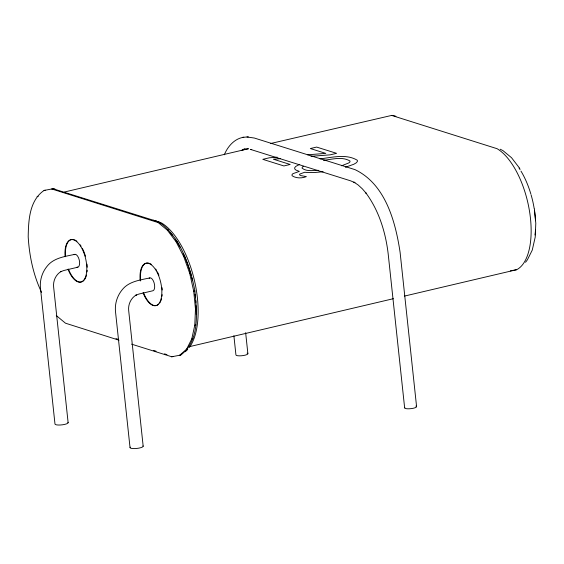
<?xml version="1.0" encoding="UTF-8"?>
<svg xmlns="http://www.w3.org/2000/svg" width="564" height="564" viewBox="0 0 564 564"><rect width="100%" height="100%" fill="white"/><g stroke="black" fill="none" stroke-linecap="round" stroke-linejoin="round"><path stroke-width="0.85" d="M152.174 220.489L153.316 220.214C164.258 222.865 170.962 232.953 177.223 241.505C186.198 256.747 191.76 273.66 194.883 291.017C196.977 312.181 200.079 340.621 180.755 355.052L179.613 355.32L186.585 349.215L191.767 338.943L194.791 325.216L195.468 308.959L193.734 291.285L189.723 273.392L183.702 256.507L176.081 241.773L167.374 230.204L158.188 222.583L51.895 189.011L53.037 188.743L159.217 222.068M224.296 154.783C227.687 146.485 234.518 138.525 243.817 137.242M45.198 190.188L44.048 190.456C29.286 200.58 28.489 220.58 28.2 236.817C29.328 255.915 33.318 275.035 41.567 292.371M525.549 262.288L527.41 259.792L532.254 250.12L535.215 237.099L535.8 223.281L534.404 209.025M303.333 166.274L302.255 167.275L302.078 168.178C306.499 171.731 313.069 170.42 318.378 170.321M299.731 164.35L295.881 166.345L294.697 167.684L294.725 168.932L295.959 170.074L299.35 171.393L293.026 173.634L292.117 174.368L292.032 175.721C296.276 178.513 301.768 178.4 306.393 176.617L301.106 175.644L299.484 174.847L299.78 174.05L304.722 172.253A22.856 5.337 -6.1 0 0 315.748 172.415L323.137 171.731M242.865 149.939L241.575 150.454L245.164 149.086L243.768 149.206L248.223 148.84M345.415 167.254L353.839 164.251L356.222 162.848L357.364 161.537L357.357 160.289C346.402 153.549 332.02 157.462 319.971 158.879M341.572 165.795L348.813 162.933L349.892 161.953L350.04 161.057C342.313 156.235 332.041 159.372 323.524 160.331M51.966 189.032L53.115 188.764M37.076 196.561L38.218 196.293M64.423 192.014L248.435 148.734M270.692 143.496L391.663 115.416L497.124 148.713A64.035 29.427 76.8 0 1 529.525 211.331A64.035 29.427 76.8 0 1 516.652 269.705L404.536 296.072M158.188 222.583L159.33 222.315M167.374 230.204L168.516 229.936M74.822 254.336C65.064 256.535 53.636 257.783 47.038 266.342C42.138 272.32 39.691 280.223 40.439 287.922L54.983 424.008A6.606 1.544 -6.1 0 0 62.371 424.812A6.606 1.544 -6.1 0 0 67.92 422.323M176.081 241.773L177.223 241.505M77.825 267.209L63.915 270.48L60.75 271.693L61.321 271.354C55.906 274.4 52.945 280.886 53.629 286.977L68.131 422.704M183.702 256.507L184.844 256.239M149.869 277.89C140.112 280.089 128.684 281.337 122.085 289.903C117.185 295.874 114.739 303.784 115.486 311.483L130.03 447.569M189.723 273.392L190.865 273.124M193.734 291.285L194.883 291.017M195.468 308.959L196.61 308.691M194.791 325.216L195.934 324.949M191.767 338.943L192.909 338.675M188.848 346.797L393.404 298.687M186.585 349.215L187.734 348.947M171.696 356.737L172.915 356.497L171.773 356.765L131.567 344.146M44.048 190.456L53.037 188.743M510.314 270.875L516.652 269.705M171.773 356.765L180.755 355.052M246.983 136.989L254.357 138.039L354.989 169.63C385.445 184.139 395.491 221.617 400.102 252.355L416.592 406.679M242.428 137.362L248.364 136.876M277.171 157.18L269.359 157.786L262.796 159.33L283.889 165.95L290.164 164.476L273.413 159.217L280.4 158.674M307.549 154.811L325.781 153.394L310.348 148.543L316.623 147.07L336.581 153.337L330.201 154.839L310.976 156.32M251.727 149.664L250.402 149.375L350.702 180.861L354.96 182.722L353.847 182.073L358.126 184.971L362.377 188.869L366.522 193.692L365.895 192.937C378.923 210.555 385.586 232.171 388.166 253.737L404.642 407.871M116.001 338.633L118.503 339.415M153.612 350.434L156.122 351.224M164.484 353.847L166.986 354.636M119.025 340.205L65.48 323.193L56.294 315.565M156.277 221.144L161.466 222.949A69.034 31.725 76.8 0 1 194.7 281.626A69.034 31.725 76.8 0 1 189.377 347.396M500.19 149.22L502.919 150.595L511.527 157.708L519.839 168.523M245.643 332.704L247.885 353.727M233.884 335.735L235.935 354.911A6.007 1.403 -6.1 0 0 243.422 355.531A6.007 1.403 -6.1 0 0 247.102 353.099M143.178 446.258L128.677 310.531C127.993 304.44 130.954 297.954 136.361 294.916L135.797 295.254L138.963 294.034L152.865 290.763A6.606 3.039 76.8 0 0 154.106 282.825A6.606 3.039 76.8 0 0 149.15 278.285M519.056 168.107A54.355 24.978 76.8 0 1 520.057 169.63M520.967 171.089A54.355 24.978 76.8 0 1 530.858 194.03M531.105 194.869A54.355 24.978 76.8 0 1 534.214 208.715M534.475 210.435A54.355 24.978 76.8 0 1 535.483 220.736M535.462 230.133A54.355 24.978 76.8 0 1 535.032 234.969M391.663 115.394A15.165 13.324 -85.7 0 1 395.942 116.367M187.678 349.454A69.034 31.725 76.8 0 1 185.189 351.724M53.763 189.151A1.375 1.213 -85.7 0 1 55.335 189.433M140.147 280.294A21.763 9.997 76.8 0 1 152.604 265.94A21.763 9.997 76.8 0 1 160.634 300.351A21.763 9.997 76.8 0 1 143.059 292.772M65.107 256.733A21.763 9.997 76.8 0 1 77.564 242.379A21.763 9.997 76.8 0 1 85.587 276.797A21.763 9.997 76.8 0 1 68.011 269.218M170.088 232.474A69.245 31.817 76.8 0 1 172.662 235.66M175.178 239.157A69.245 31.817 76.8 0 1 177.11 242.139M177.533 242.83A69.245 31.817 76.8 0 1 180.029 247.166M183.166 253.412A69.245 31.817 76.8 0 1 191.252 275.775M191.689 277.439A69.245 31.817 76.8 0 1 192.514 280.809M195.038 294.464A69.245 31.817 76.8 0 1 195.377 297.108M195.743 300.633A69.245 31.817 76.8 0 1 195.891 302.382M196.117 305.829A69.245 31.817 76.8 0 1 196.223 308.367M196.265 310.122A69.245 31.817 76.8 0 1 196.251 314.479M158.667 304.229A21.763 9.997 76.8 0 1 143.503 292.674M140.669 280.971A21.763 9.997 76.8 0 1 149.122 263.289M149.82 263.55A21.763 9.997 76.8 0 1 151.251 264.347M155.664 269.014A21.763 9.997 76.8 0 1 156.524 270.375M157.342 271.827A21.763 9.997 76.8 0 1 158.942 275.253M162.065 287.689A21.763 9.997 76.8 0 1 162.256 290.016M162.192 294.676A21.763 9.997 76.8 0 1 162.016 296.269M161.565 298.596A21.763 9.997 76.8 0 1 160.825 300.908M160.521 301.578A21.763 9.997 76.8 0 1 159.668 303.065M81.265 281.965A21.763 9.997 76.8 0 1 68.455 269.113M65.544 256.634A21.763 9.997 76.8 0 1 74.074 239.728M74.772 239.996A21.763 9.997 76.8 0 1 76.923 241.314M80.173 244.825A21.763 9.997 76.8 0 1 81.054 246.123M82.295 248.266A21.763 9.997 76.8 0 1 84.466 253.158M84.727 253.906A21.763 9.997 76.8 0 1 85.46 256.211M87.025 264.128A21.763 9.997 76.8 0 1 87.237 267.23M87.201 270.297A21.763 9.997 76.8 0 1 87.067 271.926M86.525 275.042A21.763 9.997 76.8 0 1 85.777 277.347M85.474 278.024A21.763 9.997 76.8 0 1 84.135 280.132M83.62 280.668A21.763 9.997 76.8 0 1 81.886 281.774M74.103 254.724A6.606 3.039 76.8 0 1 79.284 260.103A6.606 3.039 76.8 0 1 77.007 267.16M142.967 445.877A6.606 1.544 -6.1 0 1 136.558 448.472A6.606 1.544 -6.1 0 1 130.263 447.139M415.809 406.052A6.007 1.403 -6.1 0 1 411.36 408.604A6.007 1.403 -6.1 0 1 404.853 407.483"/></g></svg>
